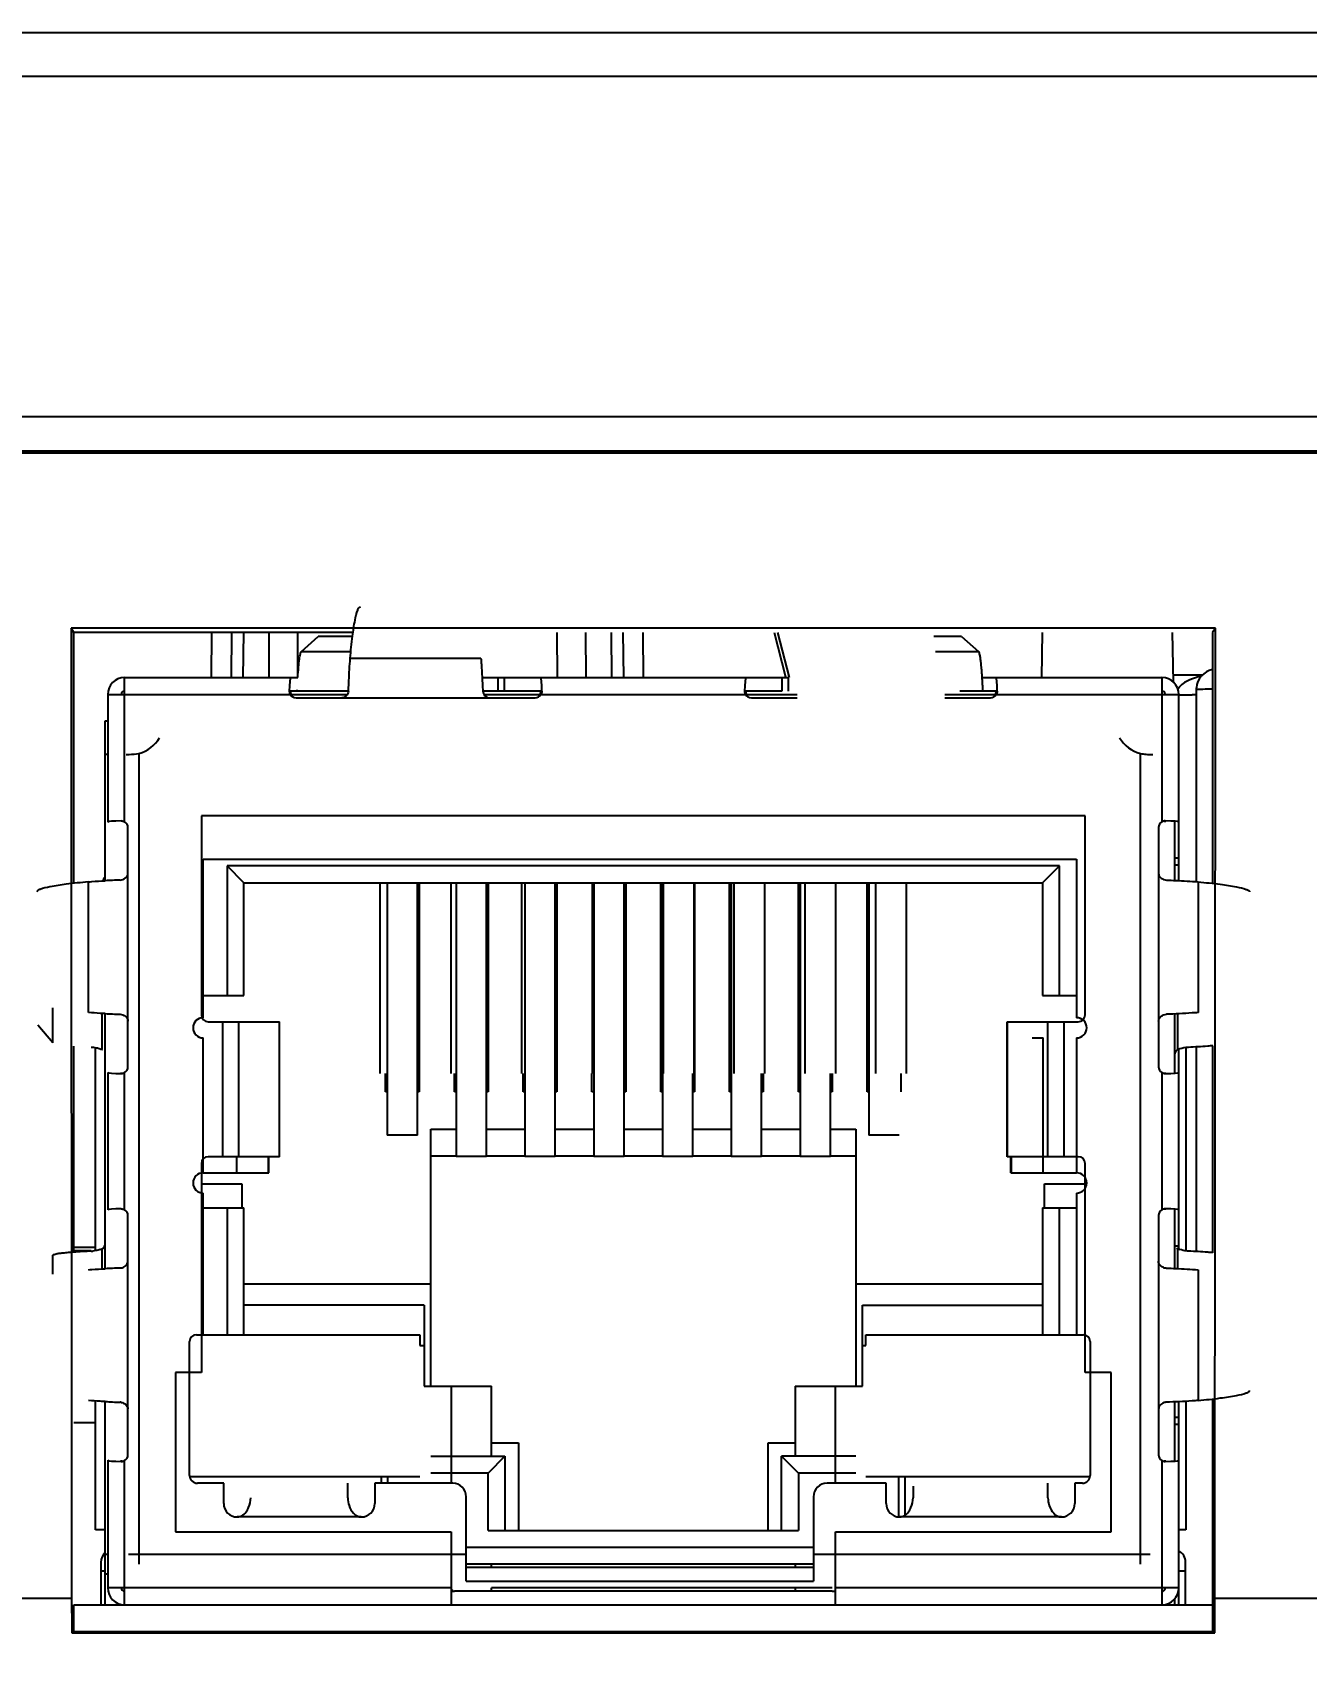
# Model space of a CAD drawing. Header units: millimetres. Extents: x 0 to 594, y 0 to 420.
# Drawn here: x 132.48 to 151.37, y 366.75 to 390.92 of the extents above; entities that cross this region are included whole.
import ezdxf

# ---------------------------------------------------------------- set-up
doc = ezdxf.new("R2010")
doc.units = ezdxf.units.MM
doc.header["$LTSCALE"] = 32.67
doc.layers.get('0').update_dxf_attribs({"linetype": 'CONTINUOUS'})
for name, color, linetype in [('ACHSEN', 7, 'CONTINUOUS'), ('AUSFORMSCHRAEGEN', 7, 'CONTINUOUS'), ('FASEN', 7, 'CONTINUOUS'), ('RUNDUNGEN', 7, 'CONTINUOUS'), ('ZEICHNUNGSBEMASSUNGEN', 7, 'CONTINUOUS')]:
    doc.layers.add(name, color=color, linetype=linetype)
doc.styles.get("Standard").update_dxf_attribs({"font": 'txt', "width": 0.7})
doc.dimstyles.new('DIMSTYLE_1', dxfattribs={"dimtxt": 3.5, "dimasz": 3.5, "dimexe": 2, "dimexo": 0, "dimgap": 0.875, "dimtad": 1, "dimdec": 1, "dimtxsty": 'STANDARD', "dimblk": '_FILLED', "dimblk1": '_FILLED', "dimblk2": '_FILLED', "dimcen": 0.09, "dimadec": 0, "dimazin": 0, "dimtp": 0.5, "dimtm": 0.5, "dimtfac": 1, "dimtdec": 1, "dimtofl": 0, "dimtmove": 0, "dimatfit": 3, "dimldrblk": '_FILLED', "dimfxl": 1, "dimtolj": 1, "dimarcsym": 0})

# ---------------------------------------------------------------- blocks, each defined once
blk = doc.blocks.new('_FILLED')
at = {"color": 0, "linetype": 'BYBLOCK'}
blk.add_solid([(0, 0), (-1, 0.1429), (-1, -0.1429)], dxfattribs=at)
blk = doc.blocks.new('*D7')
at = {"layer": 'ZEICHNUNGSBEMASSUNGEN', "color": 2, "linetype": 'CONTINUOUS'}
for p, q in [((89.827, 390.915), (89.827, 345.615)), ((218.641, 390.915), (218.641, 345.615)), ((89.827, 347.615), (154.234, 347.615)), ((218.641, 347.615), (154.234, 347.615))]:
    blk.add_line(p, q, dxfattribs=at)
at = {"layer": 'ZEICHNUNGSBEMASSUNGEN', "color": 2, "linetype": 'CONTINUOUS', "xscale": 3.5, "yscale": 3.5, "zscale": 3.5, "rotation": 180}
blk.add_blockref('_FILLED', (89.827, 347.615), dxfattribs=at)
at = {"layer": 'ZEICHNUNGSBEMASSUNGEN', "color": 2, "linetype": 'CONTINUOUS', "xscale": 3.5, "yscale": 3.5, "zscale": 3.5}
blk.add_blockref('_FILLED', (218.641, 347.615), dxfattribs=at)

msp = doc.modelspace()

# ---------------------------------------------------------------- linework, layer by layer
at = {"color": 7, "linetype": 'CONTINUOUS'}
for p, q in [((221.7342, 390.265), (86.7342, 390.265)), ((133.0942, 378.3058), (133.0942, 382.025)), ((136.4648, 381.7419), (136.713, 381.965)), ((137.2238, 381.965), (136.713, 381.965)), ((146.2545, 381.965), (145.8406, 381.965)), ((146.2545, 381.965), (146.5027, 381.7419)), ((149.9742, 382.025), (149.9742, 378.3057)), ((133.8438, 381.105), (133.8438, 381.355)), ((133.8438, 381.355), (136.413, 381.355)), ((139.145, 381.355), (143.689, 381.355)), ((146.5546, 381.355), (149.2238, 381.355)), ((149.2238, 381.355), (149.2238, 381.105)), ((149.3885, 381.3955), (149.8227, 381.3955)), ((149.7342, 381.1827), (149.7349, 381.2037)), ((149.7342, 378.329), (149.7342, 381.1827)), ((133.5938, 381.105), (133.5938, 379.215)), ((133.5938, 381.105), (133.8438, 381.105)), ((136.3866, 381.055), (137.0641, 381.055)), ((139.2534, 381.055), (139.931, 381.055)), ((143.1366, 381.055), (143.8141, 381.055)), ((146.0034, 381.055), (146.681, 381.055)), ((149.2238, 381.105), (149.4738, 381.105)), ((149.4738, 378.3463), (149.4738, 381.105)), ((133.5588, 378.3445), (133.5588, 380.7151)), ((133.5588, 380.7151), (133.5938, 380.7151)), ((133.5592, 380.2151), (133.5588, 380.2152)), ((133.5938, 380.2151), (133.5592, 380.2151)), ((134.056, 380.2315), (134.056, 368.3651)), ((148.9067, 368.3651), (148.9067, 380.2303)), ((134.9838, 379.305), (134.9838, 376.355)), ((148.0838, 379.305), (134.9838, 379.305)), ((148.0838, 376.355), (148.0838, 379.305)), ((133.8938, 378.4547), (133.8938, 379.1322)), ((149.1738, 379.1322), (149.1738, 378.4547)), ((149.4088, 379.215), (149.4088, 378.3494)), ((135.0088, 376.3151), (135.0088, 378.6651)), ((135.0088, 378.6651), (147.9588, 378.6651)), ((135.3638, 378.565), (135.3638, 376.645)), ((135.6138, 378.315), (135.3638, 378.565)), ((147.7038, 378.565), (135.3638, 378.565)), ((147.4538, 378.315), (147.7038, 378.565)), ((147.7038, 376.645), (147.7038, 378.565)), ((147.9588, 378.6651), (147.9588, 376.3151)), ((135.6138, 376.645), (135.6138, 378.315)), ((135.6138, 378.315), (147.4538, 378.315)), ((137.6338, 375.4903), (137.6338, 378.315)), ((137.7388, 378.315), (137.7388, 374.5753)), ((138.1888, 374.5753), (138.1888, 378.315)), ((138.2138, 378.315), (138.2138, 375.215)), ((138.6838, 375.4903), (138.6838, 378.315)), ((138.7588, 378.315), (138.7588, 374.2601)), ((139.2088, 374.2598), (139.2088, 378.315)), ((139.2338, 378.315), (139.2338, 375.215)), ((139.7338, 375.4903), (139.7338, 378.315)), ((139.7788, 378.315), (139.7788, 374.2601)), ((140.2288, 374.2598), (140.2288, 378.315)), ((140.2538, 378.315), (140.2538, 375.215)), ((140.7838, 375.4903), (140.7838, 378.315)), ((140.7988, 378.315), (140.7988, 374.2601)), ((141.2488, 374.2598), (141.2488, 378.315)), ((141.2738, 378.315), (141.2738, 375.215)), ((141.7938, 375.215), (141.7938, 378.315)), ((141.8188, 378.315), (141.8188, 374.2601)), ((141.8338, 375.4903), (141.8338, 378.315)), ((142.2838, 378.315), (142.2838, 375.4903)), ((142.2938, 378.315), (142.2938, 375.215)), ((142.8138, 375.215), (142.8138, 378.315)), ((142.8388, 378.315), (142.8388, 374.2601)), ((142.8838, 375.4903), (142.8838, 378.315)), ((143.3338, 378.315), (143.3338, 375.4903)), ((143.8338, 375.215), (143.8338, 378.315)), ((143.8588, 378.315), (143.8588, 374.2601)), ((143.9338, 375.4903), (143.9338, 378.315)), ((144.3838, 378.315), (144.3838, 375.4903)), ((144.8538, 375.215), (144.8538, 378.315)), ((144.8788, 378.315), (144.8788, 374.5753)), ((144.9838, 375.4903), (144.9838, 378.315)), ((145.4338, 378.315), (145.4338, 375.4903)), ((147.4538, 378.315), (147.4538, 376.645)), ((135.0088, 376.645), (135.6138, 376.645)), ((147.4538, 376.645), (147.9588, 376.645)), ((133.5588, 372.5945), (133.5588, 376.3756)), ((149.4088, 376.3707), (149.4088, 375.5051)), ((132.7819, 375.9406), (132.5588, 376.2041)), ((133.8938, 375.5879), (133.8938, 376.2654)), ((135.0838, 376.255), (136.1393, 376.255)), ((136.1393, 374.255), (136.1393, 376.255)), ((146.9283, 374.255), (146.9283, 376.255)), ((146.9283, 376.255), (147.9838, 376.255)), ((149.1738, 376.2654), (149.1738, 375.5879)), ((133.0942, 372.84), (133.0942, 375.8912)), ((133.4149, 372.8547), (133.4149, 375.8754)), ((147.2979, 376.0151), (147.464, 376.0151)), ((149.5805, 375.8754), (149.5805, 372.8547)), ((149.7342, 372.8488), (149.7342, 375.8818)), ((149.9742, 375.9001), (149.9742, 372.8317)), ((149.4738, 372.8844), (149.4738, 375.8413)), ((133.5938, 375.5051), (133.5938, 373.465)), ((137.7138, 375.215), (137.7138, 375.4903)), ((138.7338, 375.215), (138.7338, 375.4903)), ((139.7538, 375.215), (139.7538, 375.4903)), ((140.7738, 375.215), (140.7738, 375.4903)), ((142.2688, 374.2598), (142.2688, 375.4903)), ((143.2888, 374.2598), (143.2888, 375.4903)), ((143.3138, 375.4903), (143.3138, 375.215)), ((144.3088, 374.2598), (144.3088, 375.4903)), ((144.3338, 375.4903), (144.3338, 375.215)), ((145.3538, 375.4903), (145.3538, 375.215)), ((137.7388, 375.215), (137.7138, 375.215)), ((138.2138, 375.215), (138.1888, 375.215)), ((138.7588, 375.215), (138.7338, 375.215)), ((139.2338, 375.215), (139.2088, 375.215)), ((139.7788, 375.215), (139.7538, 375.215)), ((140.2538, 375.215), (140.2288, 375.215)), ((140.7988, 375.215), (140.7738, 375.215)), ((141.2738, 375.215), (141.2488, 375.215)), ((141.8188, 375.215), (141.7938, 375.215)), ((142.2938, 375.215), (142.2688, 375.215)), ((142.8388, 375.215), (142.8138, 375.215)), ((143.3138, 375.215), (143.2888, 375.215)), ((143.8588, 375.215), (143.8338, 375.215)), ((144.3338, 375.215), (144.3088, 375.215)), ((144.8788, 375.215), (144.8538, 375.215)), ((138.3838, 370.855), (138.3838, 374.665)), ((138.3838, 374.665), (138.7588, 374.665)), ((139.2088, 374.665), (139.7788, 374.665)), ((140.2288, 374.665), (140.7988, 374.665)), ((141.2488, 374.665), (141.8188, 374.665)), ((142.2688, 374.665), (142.8388, 374.665)), ((143.2888, 374.665), (143.8588, 374.665)), ((144.3088, 374.665), (144.6838, 374.665)), ((144.6838, 374.665), (144.6838, 370.855)), ((138.1888, 374.5753), (137.7388, 374.5753)), ((145.3288, 374.5753), (144.8788, 374.5753)), ((134.9838, 374.155), (134.9838, 371.055)), ((136.1393, 374.255), (135.0838, 374.255)), ((135.9838, 374.0151), (135.9838, 374.2557)), ((139.2088, 374.258), (138.7588, 374.258)), ((139.7788, 374.2619), (139.2088, 374.2619)), ((140.2288, 374.258), (139.7788, 374.258)), ((140.7988, 374.2619), (140.2288, 374.2619)), ((141.2488, 374.258), (140.7988, 374.258)), ((141.8188, 374.2619), (141.2488, 374.2619)), ((142.2688, 374.258), (141.8188, 374.258)), ((142.8388, 374.2619), (142.2688, 374.2619)), ((143.2888, 374.258), (142.8388, 374.258)), ((143.8588, 374.2619), (143.2888, 374.2619)), ((144.3088, 374.258), (143.8588, 374.258)), ((147.9838, 374.255), (146.9283, 374.255)), ((146.9838, 374.0151), (146.9838, 374.255)), ((148.0838, 371.055), (148.0838, 374.155)), ((135.0088, 374.0151), (135.9838, 374.0151)), ((146.9838, 374.0151), (147.9588, 374.0151)), ((135.0088, 371.6151), (135.0088, 373.7151)), ((147.9588, 373.7151), (147.9588, 371.615)), ((135.0088, 373.495), (135.6138, 373.495)), ((135.3638, 373.495), (135.3638, 371.615)), ((135.6138, 371.615), (135.6138, 373.495)), ((147.4538, 373.495), (147.4538, 371.615)), ((147.4538, 373.495), (147.9588, 373.495)), ((147.7038, 371.615), (147.7038, 373.495)), ((149.4088, 373.465), (149.4088, 372.5994)), ((133.8938, 372.7047), (133.8938, 373.3822)), ((149.1738, 373.3822), (149.1738, 372.7047)), ((138.3838, 372.365), (135.6138, 372.365)), ((147.4538, 372.365), (144.6838, 372.365)), ((134.8088, 369.5302), (134.8088, 371.5151)), ((134.9088, 371.6151), (138.2238, 371.615)), ((138.2238, 371.615), (138.2238, 371.455)), ((144.8338, 371.615), (148.0588, 371.6151)), ((144.8338, 371.455), (144.8338, 371.615)), ((148.1588, 371.5151), (148.1588, 369.5302)), ((134.5988, 371.055), (134.5988, 368.695)), ((134.9838, 371.055), (134.5988, 371.055)), ((148.4688, 371.055), (148.0838, 371.055)), ((148.4688, 368.695), (148.4688, 371.055)), ((133.4149, 368.7228), (133.4149, 370.6335)), ((133.5588, 367.615), (133.5588, 370.6256)), ((149.4088, 370.6207), (149.4088, 369.7551)), ((149.4738, 367.615), (149.4738, 370.6238)), ((149.5805, 370.6294), (149.5805, 368.7228)), ((149.9742, 370.6644), (149.9742, 367.615)), ((133.0942, 370.315), (133.4149, 370.315)), ((133.8938, 369.8379), (133.8938, 370.5154)), ((149.1738, 370.5154), (149.1738, 369.8379)), ((138.3838, 369.815), (139.4838, 369.815)), ((139.4838, 369.815), (139.2338, 369.565)), ((139.2838, 370.015), (139.6838, 370.015)), ((139.4838, 369.815), (139.4838, 368.715)), ((139.6838, 370.015), (139.6838, 368.715)), ((143.3838, 370.015), (143.7838, 370.015)), ((143.3838, 368.715), (143.3838, 370.015)), ((144.6838, 369.815), (143.5838, 369.815)), ((143.5838, 369.815), (143.8338, 369.565)), ((143.5838, 368.715), (143.5838, 369.815)), ((133.5938, 369.7551), (133.5938, 367.865)), ((139.2338, 369.565), (138.3838, 369.565)), ((139.2338, 368.715), (139.2338, 369.565)), ((144.6838, 369.565), (143.8338, 369.565)), ((143.8338, 369.565), (143.8338, 368.715)), ((134.8088, 369.515), (138.2238, 369.515)), ((135.3139, 369.4151), (134.9239, 369.4151)), ((135.3139, 369.1151), (135.3139, 369.4151)), ((137.1537, 369.2002), (137.1537, 369.4144)), ((137.5537, 369.4151), (137.5537, 369.1151)), ((138.7088, 369.4151), (137.5537, 369.4151)), ((145.1338, 369.4151), (144.2588, 369.4151)), ((144.8338, 369.515), (148.1578, 369.515)), ((145.1338, 369.1151), (145.1338, 369.4151)), ((145.5338, 369.3733), (145.5338, 369.2002)), ((147.5338, 369.2002), (147.5338, 369.4151)), ((148.0436, 369.4151), (147.9338, 369.4151)), ((147.9338, 369.4151), (147.9338, 369.1151)), ((138.9088, 367.9651), (138.9088, 369.2151)), ((144.0588, 369.2151), (144.0588, 367.9651)), ((133.5588, 368.7228), (133.4149, 368.7228)), ((134.5988, 368.695), (138.6838, 368.695)), ((138.6838, 368.695), (138.6838, 367.615)), ((139.2338, 368.715), (143.8338, 368.715)), ((144.3838, 368.695), (148.4688, 368.695)), ((144.3838, 367.615), (144.3838, 368.695)), ((149.5805, 368.7228), (149.4738, 368.7228)), ((133.5588, 368.3651), (133.5938, 368.3651)), ((133.9021, 368.3651), (134.055, 368.3651)), ((134.0539, 368.3651), (134.0539, 368.2155)), ((144.0588, 368.465), (138.9088, 368.465)), ((148.9039, 368.2155), (148.9039, 368.3651)), ((148.9059, 368.3651), (149.0512, 368.3651)), ((133.4938, 368.2418), (133.4938, 367.615)), ((144.0588, 368.215), (138.9088, 368.215)), ((144.0588, 368.1651), (138.9088, 368.1651)), ((149.5738, 367.615), (149.5738, 368.2418)), ((138.9088, 367.9651), (144.0588, 367.9651)), ((133.8438, 367.865), (133.5938, 367.865)), ((133.8438, 367.615), (133.8438, 367.865)), ((144.3338, 367.815), (138.7338, 367.815)), ((144.3338, 367.8651), (139.2838, 367.8651)), ((149.4738, 367.865), (149.2238, 367.865)), ((149.2238, 367.865), (149.2238, 367.615)), ((149.4088, 367.6994), (149.4088, 367.615)), ((133.8438, 367.615), (149.2238, 367.615))]:
    msp.add_line(p, q, dxfattribs=at)
at = {"color": 9, "linetype": 'CONTINUOUS'}
for p, q in [((136.4648, 381.7419), (137.1994, 381.7419)), ((145.867, 381.7419), (146.5027, 381.7419)), ((137.1898, 381.6417), (139.1277, 381.6417)), ((139.3785, 381.355), (139.3785, 381.155)), ((139.4783, 381.155), (139.4783, 381.355)), ((143.5893, 381.355), (143.5893, 381.155)), ((143.689, 381.155), (143.689, 381.355)), ((133.8438, 379.219), (133.8438, 381.105)), ((133.8438, 381.105), (136.2998, 381.105)), ((136.3038, 381.155), (136.2867, 381.155)), ((136.3038, 381.105), (137.1434, 381.105)), ((137.0641, 381.055), (139.2534, 381.055)), ((139.1741, 381.105), (140.0137, 381.105)), ((140.0308, 381.155), (140.0137, 381.155)), ((140.0178, 381.105), (143.0498, 381.105)), ((143.0538, 381.155), (143.0367, 381.155)), ((143.0538, 381.105), (143.8141, 381.105)), ((146.0034, 381.105), (146.7637, 381.105)), ((146.7808, 381.155), (146.7637, 381.155)), ((146.7678, 381.105), (149.2238, 381.105)), ((149.2238, 381.105), (149.2238, 379.219)), ((149.2738, 379.215), (149.2738, 379.2321)), ((149.4738, 378.6796), (149.4088, 378.6796)), ((149.4088, 378.5798), (149.4738, 378.5798)), ((133.3071, 376.3911), (133.3071, 378.329)), ((133.8938, 376.2654), (133.8938, 378.4547)), ((149.1738, 378.4547), (149.1738, 376.2654)), ((149.7604, 378.329), (149.7604, 376.3911)), ((132.7819, 375.9406), (132.7819, 376.4587)), ((133.5069, 376.3783), (133.5069, 375.8413)), ((149.4607, 375.8413), (149.4607, 376.3732)), ((135.2938, 376.255), (135.2938, 374.255)), ((135.54, 374.255), (135.54, 376.255)), ((136.1355, 376.255), (136.1355, 374.255)), ((146.9321, 374.255), (146.9321, 376.255)), ((147.5276, 376.255), (147.5276, 374.255)), ((147.7738, 374.255), (147.7738, 376.255)), ((135.0088, 374.0151), (135.0088, 376.0151)), ((147.464, 374.0151), (147.464, 376.0151)), ((147.9588, 376.0151), (147.9588, 374.0151)), ((133.7938, 375.5051), (133.7938, 375.488)), ((133.8438, 373.469), (133.8438, 375.5011)), ((149.2238, 375.5011), (149.2238, 373.469)), ((149.2738, 375.488), (149.2738, 375.5051)), ((135.5035, 374.255), (135.5035, 374.0151)), ((135.9785, 374.0151), (135.9785, 374.2557)), ((146.989, 374.255), (146.989, 374.0151)), ((149.2738, 373.465), (149.2738, 373.4821)), ((132.7819, 372.5114), (132.7819, 372.7938)), ((133.5069, 372.8889), (133.5069, 372.5918)), ((133.8938, 370.5154), (133.8938, 372.7047)), ((149.1738, 372.7047), (149.1738, 370.5154)), ((149.4738, 372.9296), (149.4198, 372.9296)), ((149.4607, 372.5969), (149.4607, 372.8889)), ((149.7604, 372.579), (149.7604, 370.6411)), ((149.4738, 370.3903), (149.4088, 370.3903)), ((149.4088, 370.2905), (149.4738, 370.2905)), ((133.7938, 369.7551), (133.7938, 369.738)), ((133.8438, 367.865), (133.8438, 369.7511)), ((149.2238, 369.7511), (149.2238, 367.865)), ((149.2738, 369.738), (149.2738, 369.7551)), ((137.6488, 369.515), (137.6488, 369.4151)), ((145.4188, 368.9447), (145.4188, 369.515)), ((137.3537, 368.9151), (135.5139, 368.9151)), ((147.7338, 368.9151), (145.3338, 368.9151)), ((134.056, 368.3651), (138.9088, 368.3651)), ((144.0588, 368.3651), (148.9059, 368.3651)), ((133.4938, 368.115), (133.5652, 368.115)), ((149.4738, 368.115), (149.5738, 368.115)), ((133.5938, 368.0651), (133.5588, 368.0651)), ((138.6838, 367.865), (133.8438, 367.865)), ((149.2238, 367.865), (144.3838, 367.865))]:
    msp.add_line(p, q, dxfattribs=at)
at = {"color": 6, "linetype": 'CONTINUOUS'}
for p, q in [((137.164, 381.155), (136.3038, 381.155)), ((140.0137, 381.155), (139.1536, 381.155)), ((143.5893, 381.155), (143.0538, 381.155)), ((146.7637, 381.155), (146.2283, 381.155)), ((134.9838, 373.855), (135.5838, 373.855)), ((135.5838, 373.855), (135.5838, 373.495)), ((147.4838, 373.495), (147.4838, 373.855)), ((147.4838, 373.855), (148.0838, 373.855)), ((138.2838, 372.055), (135.6138, 372.055)), ((138.2838, 372.055), (138.2838, 370.855)), ((144.7838, 370.855), (144.7838, 372.055)), ((144.7838, 372.055), (147.4538, 372.055)), ((138.2238, 371.455), (138.2838, 371.455)), ((144.7838, 371.455), (144.8338, 371.455)), ((138.2838, 370.855), (139.2838, 370.855)), ((138.6838, 370.855), (138.6838, 369.4151)), ((139.2838, 369.815), (139.2838, 370.855)), ((143.7838, 370.855), (143.7838, 369.815)), ((143.7838, 370.855), (144.7838, 370.855)), ((144.3838, 369.4151), (144.3838, 370.855)), ((137.7488, 369.4151), (137.7488, 369.515)), ((145.3188, 369.515), (145.3188, 368.9151)), ((139.2838, 368.1651), (139.2838, 368.215)), ((143.7838, 368.215), (143.7838, 368.1651)), ((138.6838, 367.815), (138.7338, 367.815)), ((139.2838, 367.815), (139.2838, 367.8651)), ((143.7838, 367.8651), (143.7838, 367.815)), ((144.3338, 367.815), (144.3838, 367.815))]:
    msp.add_line(p, q, dxfattribs=at)
at = {"color": 7, "linetype": 'CONTINUOUS'}
for centre, radius, start, end in [((150.0341, 381.1827), 0.2999, 101.55635, 175.98301), ((133.8438, 381.105), 0.25, 90, 180), ((136.0068, 381.1911), 0.397, 354.05892, 357.61512), ((137.0163, 381.1784), 0.1479, 350.85659, 357.38976), ((139.3013, 381.1784), 0.1479, 182.60942, 189.14226), ((146.9549, 381.1907), 0.3911, 182.36384, 185.22204), ((149.2238, 381.105), 0.25, 0, 90), ((133.8438, 381.105), 0.05, 97.48043, 180), ((149.2238, 381.105), 0.05, 7.44343, 90), ((133.9289, 380.7151), 0.5, 284.73196, 329.99479), ((149.0289, 380.7151), 0.5, 210.00521, 255.85481), ((149.093, 381.3585), 1.1437, 260.6236, 264.52078), ((149.0879, 381.305), 1.0899, 264.51839, 269.94926), ((133.1757, 378.4987), 0.3846, 336.59889, 340.30111), ((133.1926, 378.4926), 0.3666, 340.30567, 344.1572), ((135.3508, 342.71), 35.6796, 92.5278, 92.88016), ((135.7439, 420.3344), 44.0131, 267.15319, 267.43884), ((135.0838, 376.355), 0.1, 180, 270), ((147.9838, 376.355), 0.1, 270, 360), ((135.0088, 376.1651), 0.15, 90, 270), ((147.9588, 376.1651), 0.15, 270, 90), ((133.3107, 375.3271), 0.5502, 72.0379, 77.69573), ((133.2992, 375.2907), 0.5884, 69.34011, 72.06776), ((133.4832, 375.7728), 0.0724, 61.23582, 70.96429), ((135.0838, 374.155), 0.1, 90, 180), ((147.9838, 374.155), 0.1, 0, 90), ((135.0088, 373.8651), 0.15, 90, 270), ((147.9588, 373.8651), 0.15, 270, 90), ((133.3318, 373.2553), 0.401, 272.3623, 275.89474), ((133.2895, 373.4727), 0.6229, 287.69982, 290.42371), ((149.4881, 372.9628), 0.0788, 243.01649, 249.62431), ((149.6781, 373.4727), 0.6229, 249.57636, 252.29212), ((135.3508, 336.96), 35.6796, 92.5278, 92.88016), ((133.7704, 372.7526), 0.1479, 272.60941, 279.14229), ((133.7709, 372.7499), 0.1451, 279.10552, 290.79059), ((149.2966, 372.7499), 0.1452, 249.18911, 260.89298), ((149.2971, 372.7526), 0.1479, 260.85657, 267.38974), ((134.9088, 371.5151), 0.1, 90, 180), ((148.0588, 371.5151), 0.1, 0, 89.979), ((135.7439, 414.5844), 44.0131, 267.15319, 267.43884), ((133.7704, 370.4675), 0.1479, 80.85657, 87.38974), ((149.2971, 370.4675), 0.1479, 92.60941, 99.14229), ((134.9239, 369.5302), 0.1152, 180, 270), ((138.7088, 369.2151), 0.2, 0, 90), ((144.2588, 369.2151), 0.2, 90, 180), ((148.0436, 369.5302), 0.1152, 270, 360), ((135.5139, 369.1151), 0.2, 180, 270), ((137.3537, 369.1151), 0.2, 270, 360), ((145.3338, 369.1151), 0.2, 180, 270), ((147.7338, 369.1151), 0.2, 270, 360), ((133.6938, 368.2418), 0.2, 132.67447, 180), ((149.3738, 368.2418), 0.2, 0, 60), ((133.8438, 367.865), 0.25, 180, 270), ((149.2238, 367.865), 0.25, 270, 360), ((149.2238, 367.865), 0.05, 309.09876, 325.15417)]:
    msp.add_arc(centre, radius, start, end, dxfattribs=at)
at = {"color": 9, "linetype": 'CONTINUOUS'}
msp.add_arc((149.4394, 396.3293), 15.2286, 270.12955, 270.49285, dxfattribs=at)
at = {"color": 6, "linetype": 'CONTINUOUS'}
for centre, start, end in [((133.8438, 367.865), 180, 270), ((149.2238, 367.865), 270, 309.09876), ((149.2238, 367.865), 325.15417, 360)]:
    msp.add_arc(centre, 0.05, start, end, dxfattribs=at)
at = {"color": 7, "linetype": 'CONTINUOUS'}
for centre, major_axis, ratio, start_param, end_param in [((136.3038, 381.105), (0, 0.25), 0.0699268, 0, 1.3694384), ((140.0137, 381.105), (0, 0.25), 0.0699268, 4.9137469, 6.2831853), ((143.0538, 381.105), (0, 0.25), 0.0699268, 0, 1.3694384), ((146.7637, 381.105), (0, 0.25), 0.0699268, 4.9137469, 6.2831853), ((136.3866, 381.155), (0.1002, 0), 0.9975641, 3.6651914, 4.712389), ((136.4006, 381.155), (0.1002, 0), 0.9975641, -2.6179939, -2.4337656), ((139.931, 381.155), (0.1002, 0), 0.9975641, -1.5707963, -0.5235988), ((143.1366, 381.155), (0.1002, 0), 0.9975641, -2.6179939, -1.5707963), ((143.1506, 381.155), (0.1002, 0), 0.9975641, -2.6179939, -2.4337656), ((146.681, 381.155), (0.1002, 0), 0.9975641, 4.712389, 5.7595865), ((133.8438, 379.215), (0.25, 0), 0.0699268, 8.0553396, 9.424778), ((149.2238, 379.215), (0.25, 0), 0.0699268, 0, 1.3694384), ((133.7938, 379.1322), (0, 0.1002), 0.9975641, 4.712389, 5.7595865), ((149.2738, 379.1322), (0, -0.1002), 0.9975641, 3.6651914, 4.712389), ((133.8438, 375.5051), (0.25, 0), 0.0699268, -3.1415927, -1.7721542), ((133.7938, 375.5879), (0, 0.1002), 0.9975641, 3.6651914, 4.712389), ((149.2738, 375.5879), (0, -0.1002), 0.9975641, 4.712389, 5.7595865), ((149.2238, 375.5051), (0.25, 0), 0.0699268, -1.3694384, 0), ((133.8438, 373.465), (0.25, 0), 0.0699268, 8.0553396, 9.424778), ((133.7938, 373.3822), (0, 0.1002), 0.9975641, 4.712389, 5.7595865), ((149.2738, 373.3822), (0, -0.1002), 0.9975641, 3.6651914, 4.712389), ((149.2238, 373.465), (0.25, 0), 0.0699268, 0, 1.3694384), ((133.7938, 369.8379), (0, 0.1002), 0.9975641, 3.6651914, 4.712389), ((149.2738, 369.8379), (0, -0.1002), 0.9975641, 4.712389, 5.7595865), ((133.8438, 369.7551), (0.25, 0), 0.0699268, -3.1415927, -1.7721542), ((149.2238, 369.7551), (0.25, 0), 0.0699268, 4.9137469, 6.2831853)]:
    msp.add_ellipse(centre, major_axis=major_axis, ratio=ratio, start_param=start_param, end_param=end_param, dxfattribs=at)
at = {"color": 6, "linetype": 'CONTINUOUS'}
for centre, start_param, end_param in [((138.7338, 367.865), -4.4040301, -3.1415927), ((144.3338, 367.865), -3.1415927, -2.8869446)]:
    msp.add_ellipse(centre, major_axis=(0, 0.05), ratio=1, start_param=start_param, end_param=end_param, dxfattribs=at)
at = {"color": 7, "linetype": 'CONTINUOUS'}
for points, knots in [([(137.1898, 381.6417), (137.199, 381.7513), (137.2178, 381.9416), (137.2525, 382.1792), (137.2865, 382.3229), (137.3138, 382.3877), (137.332, 382.405), (137.3396, 382.405)], [0, 0, 0, 0, 0.4186266, 0.7256111, 0.9177785, 0.9709875, 1, 1, 1, 1]), ([(136.4128, 381.3566), (136.416, 381.4083), (136.4224, 381.4993), (136.433, 381.6051), (136.4427, 381.6701), (136.4493, 381.7039), (136.4559, 381.7267), (136.4613, 381.7388), (136.4648, 381.7419)], [0, 0, 0, 0, 0.3974981, 0.7011706, 0.8151648, 0.9029041, 0.9642327, 1, 1, 1, 1]), ([(146.5027, 381.7419), (146.5074, 381.7377), (146.5138, 381.72), (146.5221, 381.687), (146.5301, 381.637), (146.538, 381.5717), (146.5455, 381.4913), (146.5553, 381.3573), (146.5608, 381.2501), (146.5641, 381.1745)], [0, 0, 0, 0, 0.0328789, 0.093131, 0.1812544, 0.296605, 0.4379483, 0.6038779, 1, 1, 1, 1]), ([(137.164, 381.1717), (137.1661, 381.2183), (137.1734, 381.375), (137.1806, 381.5319), (137.1898, 381.6417)], [0, 0, 0, 0, 0.2975566, 1, 1, 1, 1]), ([(139.1277, 381.6417), (139.1302, 381.6118), (139.141, 381.4553), (139.1479, 381.2985), (139.1536, 381.1717)], [0, 0, 0, 0, 0.1910775, 1, 1, 1, 1]), ([(136.3038, 381.155), (136.3028, 381.155), (136.3026, 381.1495), (136.3019, 381.1432), (136.3035, 381.1303), (136.3062, 381.1215), (136.3082, 381.1167)], [0, 0, 0, 0, 0.0771015, 0.2845067, 0.6039665, 1, 1, 1, 1]), ([(137.1622, 381.1549), (137.1583, 381.1303), (137.1388, 381.0815), (137.0888, 381.0551), (137.0641, 381.055)], [0, 0, 0, 0, 0.5022272, 1, 1, 1, 1]), ([(139.1553, 381.1549), (139.1593, 381.1303), (139.1787, 381.0815), (139.2287, 381.0551), (139.2534, 381.055)], [0, 0, 0, 0, 0.5023802, 1, 1, 1, 1]), ([(140.0038, 381.105), (140.0065, 381.1098), (140.0132, 381.1248), (140.0171, 381.1422), (140.0147, 381.1531)], [0, 0, 0, 0, 0.3285727, 1, 1, 1, 1]), ([(140.0147, 381.1531), (140.0146, 381.1536), (140.0144, 381.1542), (140.0139, 381.155), (140.0137, 381.155)], [0, 0, 0, 0, 0.6875005, 1, 1, 1, 1]), ([(143.0538, 381.155), (143.0528, 381.155), (143.0526, 381.1495), (143.0519, 381.1432), (143.0535, 381.1303), (143.0562, 381.1215), (143.0582, 381.1167)], [0, 0, 0, 0, 0.0771015, 0.2845067, 0.6039665, 1, 1, 1, 1]), ([(146.7538, 381.105), (146.7565, 381.1098), (146.7632, 381.1248), (146.7671, 381.1422), (146.7647, 381.1531)], [0, 0, 0, 0, 0.3285727, 1, 1, 1, 1]), ([(146.7647, 381.1531), (146.7646, 381.1536), (146.7644, 381.1542), (146.7639, 381.155), (146.7637, 381.155)], [0, 0, 0, 0, 0.6875005, 1, 1, 1, 1]), ([(133.8667, 380.2151), (133.882, 380.2151), (133.9454, 380.2166), (134.0087, 380.2235), (134.056, 380.2318)], [0, 0, 0, 0, 0.2414938, 1, 1, 1, 1]), ([(133.3071, 378.329), (133.1973, 378.3182), (133.0068, 378.2969), (132.7691, 378.2625), (132.6253, 378.2303), (132.5609, 378.2043), (132.5438, 378.1866), (132.5438, 378.1792)], [0, 0, 0, 0, 0.4203067, 0.7284476, 0.9194617, 0.9717682, 1, 1, 1, 1]), ([(133.3071, 378.329), (133.3241, 378.3304), (133.4076, 378.3367), (133.4913, 378.3411), (133.558, 378.3445)], [0, 0, 0, 0, 0.2030053, 1, 1, 1, 1]), ([(133.7771, 378.3548), (133.8047, 378.3561), (133.8609, 378.3725), (133.8938, 378.4274), (133.8938, 378.4547)], [0, 0, 0, 0, 0.5026147, 1, 1, 1, 1]), ([(149.1738, 378.4547), (149.1738, 378.4274), (149.2067, 378.3725), (149.2628, 378.3561), (149.2904, 378.3548)], [0, 0, 0, 0, 0.497386, 1, 1, 1, 1]), ([(149.2904, 378.3548), (149.337, 378.3528), (149.4938, 378.3454), (149.6506, 378.3382), (149.7604, 378.329)], [0, 0, 0, 0, 0.2975483, 1, 1, 1, 1]), ([(149.7604, 378.329), (149.8702, 378.3182), (150.0608, 378.2969), (150.2985, 378.2625), (150.4422, 378.2303), (150.5066, 378.2043), (150.5238, 378.1866), (150.5238, 378.1792)], [0, 0, 0, 0, 0.4203065, 0.7284472, 0.9194617, 0.9717683, 1, 1, 1, 1]), ([(133.558, 376.3756), (133.5335, 376.3768), (133.4498, 376.3812), (133.3662, 376.3861), (133.3071, 376.3911)], [0, 0, 0, 0, 0.2928334, 1, 1, 1, 1]), ([(133.7771, 376.3652), (133.8047, 376.364), (133.8609, 376.3476), (133.8938, 376.2927), (133.8938, 376.2654)], [0, 0, 0, 0, 0.5024952, 1, 1, 1, 1]), ([(149.1738, 376.2654), (149.1738, 376.2927), (149.2067, 376.3476), (149.2628, 376.364), (149.2904, 376.3652)], [0, 0, 0, 0, 0.4974567, 1, 1, 1, 1]), ([(149.7604, 376.3911), (149.7305, 376.3886), (149.574, 376.3778), (149.4172, 376.3709), (149.2904, 376.3652)], [0, 0, 0, 0, 0.191078, 1, 1, 1, 1]), ([(149.6173, 375.8754), (149.6044, 375.8748), (149.551, 375.8697), (149.4988, 375.8553), (149.4607, 375.8413)], [0, 0, 0, 0, 0.2408564, 1, 1, 1, 1]), ([(149.9775, 375.9), (149.9523, 375.8975), (149.8324, 375.8868), (149.7122, 375.8799), (149.6173, 375.8754)], [0, 0, 0, 0, 0.2104476, 1, 1, 1, 1]), ([(149.4607, 375.8413), (149.4479, 375.837), (149.4243, 375.8201), (149.4157, 375.7934), (149.4132, 375.7803)], [0, 0, 0, 0, 0.5017905, 1, 1, 1, 1]), ([(133.5069, 372.8889), (133.5191, 372.8935), (133.5419, 372.9092), (133.5514, 372.9347), (133.554, 372.9473)], [0, 0, 0, 0, 0.5037352, 1, 1, 1, 1]), ([(133.3484, 372.8547), (133.2729, 372.8513), (133.1659, 372.8457), (133.0321, 372.8358), (132.9518, 372.8283), (132.8867, 372.8205), (132.8367, 372.8127), (132.8038, 372.8046), (132.7862, 372.7984), (132.7819, 372.7938)], [0, 0, 0, 0, 0.3962625, 0.5622596, 0.7036718, 0.8190621, 0.9071635, 0.967323, 1, 1, 1, 1]), ([(133.4789, 372.8792), (133.47, 372.8764), (133.4354, 372.8662), (133.3997, 372.8592), (133.373, 372.8565)], [0, 0, 0, 0, 0.2564828, 1, 1, 1, 1]), ([(149.6187, 372.8547), (149.608, 372.8552), (149.5639, 372.8589), (149.5205, 372.8691), (149.4886, 372.8793)], [0, 0, 0, 0, 0.2421795, 1, 1, 1, 1]), ([(149.9775, 372.8318), (149.9524, 372.8341), (149.8329, 372.8441), (149.7132, 372.8505), (149.6187, 372.8547)], [0, 0, 0, 0, 0.2105191, 1, 1, 1, 1]), ([(133.3071, 372.579), (133.3241, 372.5804), (133.4076, 372.5867), (133.4913, 372.5911), (133.558, 372.5945)], [0, 0, 0, 0, 0.2030053, 1, 1, 1, 1]), ([(133.8224, 372.6142), (133.8447, 372.6227), (133.8731, 372.6427), (133.8871, 372.6717), (133.8896, 372.6794)], [0, 0, 0, 0, 0.7456777, 1, 1, 1, 1]), ([(149.245, 372.6142), (149.223, 372.6226), (149.1947, 372.6425), (149.1807, 372.6713), (149.1781, 372.679)], [0, 0, 0, 0, 0.745562, 1, 1, 1, 1]), ([(149.2904, 372.6048), (149.337, 372.6028), (149.4938, 372.5954), (149.6506, 372.5882), (149.7604, 372.579)], [0, 0, 0, 0, 0.2975483, 1, 1, 1, 1]), ([(149.7604, 370.6411), (149.8702, 370.6519), (150.0608, 370.6731), (150.2985, 370.7076), (150.4422, 370.7397), (150.5066, 370.7658), (150.5238, 370.7834), (150.5238, 370.7909)], [0, 0, 0, 0, 0.4203067, 0.7284476, 0.9194617, 0.9717682, 1, 1, 1, 1]), ([(133.558, 370.6256), (133.5335, 370.6268), (133.4498, 370.6312), (133.3662, 370.6361), (133.3071, 370.6411)], [0, 0, 0, 0, 0.2928334, 1, 1, 1, 1]), ([(133.7939, 370.6135), (133.8185, 370.6096), (133.8673, 370.5901), (133.8938, 370.5401), (133.8938, 370.5154)], [0, 0, 0, 0, 0.5022272, 1, 1, 1, 1]), ([(149.2736, 370.6135), (149.249, 370.6096), (149.2003, 370.5901), (149.1738, 370.5401), (149.1738, 370.5154)], [0, 0, 0, 0, 0.5023802, 1, 1, 1, 1]), ([(149.7604, 370.6411), (149.7305, 370.6386), (149.574, 370.6278), (149.4172, 370.6209), (149.2904, 370.6152)], [0, 0, 0, 0, 0.191078, 1, 1, 1, 1]), ([(135.6578, 369.0073), (135.6675, 369.0224), (135.699, 369.0823), (135.7139, 369.1507), (135.7139, 369.2002)], [0, 0, 0, 0, 0.2664093, 1, 1, 1, 1]), ([(137.1537, 369.2002), (137.1537, 369.1606), (137.1685, 369.0777), (137.2088, 369.0018), (137.2385, 368.9701)], [0, 0, 0, 0, 0.4768405, 1, 1, 1, 1]), ([(145.4777, 369.0073), (145.4874, 369.0224), (145.5189, 369.0823), (145.5338, 369.1507), (145.5338, 369.2002)], [0, 0, 0, 0, 0.2664093, 1, 1, 1, 1]), ([(147.5338, 369.2002), (147.5338, 369.1606), (147.5486, 369.0777), (147.5889, 369.0018), (147.6186, 368.9701)], [0, 0, 0, 0, 0.4768405, 1, 1, 1, 1]), ([(135.5139, 368.9151), (135.5433, 368.9151), (135.6026, 368.9369), (135.6419, 368.9826), (135.6578, 369.0073)], [0, 0, 0, 0, 0.500451, 1, 1, 1, 1]), ([(145.3338, 368.9151), (145.3632, 368.9151), (145.4225, 368.9369), (145.4618, 368.9826), (145.4777, 369.0073)], [0, 0, 0, 0, 0.500451, 1, 1, 1, 1])]:
    msp.add_open_spline(points, degree=3, knots=knots, dxfattribs=at)
at = {"color": 9, "linetype": 'CONTINUOUS'}
msp.add_open_spline([(149.4879, 381.2243), (149.4769, 381.2123), (149.4669, 381.1992), (149.4586, 381.1851)], degree=3, dxfattribs=at)
for points, knots in [([(149.8046, 381.3746), (149.7472, 381.3632), (149.6615, 381.3386), (149.556, 381.2843), (149.5084, 381.2466), (149.4879, 381.2243)], [0, 0, 0, 0, 0.4942709, 0.7448044, 1, 1, 1, 1]), ([(149.7342, 381.1827), (149.7342, 381.1831), (149.7361, 381.1832), (149.7383, 381.1837), (149.7433, 381.184), (149.7468, 381.1842), (149.749, 381.1843)], [0, 0, 0, 0, 0.0684536, 0.2574194, 0.5683041, 1, 1, 1, 1]), ([(149.749, 381.1843), (149.7517, 381.1845), (149.766, 381.1851), (149.7803, 381.1855), (149.7919, 381.1858)], [0, 0, 0, 0, 0.1915332, 1, 1, 1, 1]), ([(149.7919, 381.1858), (149.8041, 381.1861), (149.8648, 381.1872), (149.9255, 381.1877), (149.974, 381.1878)], [0, 0, 0, 0, 0.2008349, 1, 1, 1, 1]), ([(149.5704, 381.1013), (149.5822, 381.1014), (149.6047, 381.1016), (149.6365, 381.102), (149.6646, 381.1025), (149.6884, 381.1031), (149.7052, 381.1037), (149.7162, 381.1041), (149.7225, 381.1045), (149.7273, 381.1048), (149.7311, 381.1051), (149.7328, 381.1055), (149.7342, 381.1057), (149.7342, 381.1059)], [0, 0, 0, 0, 0.2154538, 0.4111808, 0.5836041, 0.7293329, 0.8456511, 0.8921078, 0.9304144, 0.9604053, 0.9819981, 0.9951397, 1, 1, 1, 1])]:
    msp.add_open_spline(points, degree=3, knots=knots, dxfattribs=at)
at = {"color": 7, "linetype": 'CONTINUOUS'}
for points in [[(136.2867, 381.155), (136.2865, 381.1378), (136.2912, 381.12), (136.2998, 381.105)], [(136.3082, 381.1167), (136.3097, 381.1127), (136.3116, 381.1088), (136.3138, 381.105)], [(140.0308, 381.155), (140.0311, 381.1378), (140.0264, 381.12), (140.0178, 381.105)], [(143.0367, 381.155), (143.0365, 381.1378), (143.0412, 381.12), (143.0498, 381.105)], [(143.0582, 381.1167), (143.0597, 381.1127), (143.0616, 381.1088), (143.0638, 381.105)], [(146.7808, 381.155), (146.7811, 381.1378), (146.7764, 381.12), (146.7678, 381.105)], [(133.7938, 379.2321), (133.811, 379.2324), (133.8289, 379.2277), (133.8438, 379.219)], [(149.2738, 379.2321), (149.2565, 379.2324), (149.2387, 379.2277), (149.2238, 379.219)], [(133.428, 375.8647), (133.4024, 375.8703), (133.3764, 375.8739), (133.3503, 375.8754)], [(133.7938, 375.488), (133.811, 375.4877), (133.8289, 375.4924), (133.8438, 375.5011)], [(149.2238, 375.5011), (149.2387, 375.4924), (149.2565, 375.4877), (149.2738, 375.488)], [(138.7588, 374.262), (138.6338, 374.262), (138.5088, 374.265), (138.3838, 374.265)], [(144.6838, 374.265), (144.5588, 374.265), (144.4338, 374.2619), (144.3088, 374.2619)], [(133.7938, 373.4821), (133.811, 373.4824), (133.8289, 373.4777), (133.8438, 373.469)], [(149.2738, 373.4821), (149.2565, 373.4824), (149.2387, 373.4777), (149.2238, 373.469)], [(133.8896, 372.6794), (133.8922, 372.6876), (133.8938, 372.6962), (133.8938, 372.7047)], [(149.1781, 372.679), (149.1754, 372.6872), (149.1738, 372.696), (149.1738, 372.7047)], [(149.438, 372.9022), (149.4424, 372.8984), (149.4472, 372.8952), (149.4524, 372.8926)], [(133.7938, 369.738), (133.811, 369.7377), (133.8289, 369.7424), (133.8438, 369.7511)], [(149.2238, 369.7511), (149.2387, 369.7424), (149.2565, 369.7377), (149.2738, 369.738)], [(137.2385, 368.9701), (137.2676, 368.9391), (137.3111, 368.9151), (137.3537, 368.9151)], [(147.6186, 368.9701), (147.6477, 368.9391), (147.6912, 368.9151), (147.7338, 368.9151)]]:
    msp.add_open_spline(points, degree=3, dxfattribs=at)
at = {"layer": 'ACHSEN', "color": 7, "linetype": 'CONTINUOUS'}
for p, q in [((133.0942, 367.615), (133.8438, 367.615)), ((149.2238, 367.615), (149.9742, 367.615))]:
    msp.add_line(p, q, dxfattribs=at)
at = {"layer": 'AUSFORMSCHRAEGEN', "color": 7, "linetype": 'CONTINUOUS'}
for p, q in [((84.2342, 390.915), (224.2342, 390.915)), ((213.2342, 384.6827), (130.3917, 384.6827)), ((133.0529, 382.0871), (133.0594, 367.7073)), ((133.0942, 382.025), (133.0529, 382.0871)), ((150.0155, 382.0871), (133.0529, 382.0871)), ((137.2314, 382.025), (133.0942, 382.025)), ((143.4744, 382.025), (143.6434, 381.369)), ((143.5235, 382.025), (143.6956, 381.3567)), ((149.3775, 382.025), (149.3904, 381.2896)), ((150.0155, 382.0871), (149.9742, 382.025)), ((150.009, 367.7073), (150.0155, 382.0871)), ((133.0594, 367.7073), (130.384, 367.7073)), ((152.2594, 367.7073), (150.009, 367.7073)), ((133.092, 367.2139), (133.092, 367.615)), ((149.9764, 367.2139), (149.9764, 367.615)), ((133.0602, 367.1981), (133.092, 367.2139)), ((133.0602, 367.1981), (150.0082, 367.1981)), ((149.9764, 367.2139), (133.092, 367.2139)), ((150.0082, 367.1981), (149.9764, 367.2139))]:
    msp.add_line(p, q, dxfattribs=at)
for centre, major_axis, start_param, end_param in [((135.2326, 377.8075), (-0.019, 125), -4.6315018, -4.6274139), ((147.8358, 377.8075), (0.019, 125), -1.6557714, -1.6516835)]:
    msp.add_ellipse(centre, major_axis=major_axis, ratio=0.0174544, start_param=start_param, end_param=end_param, dxfattribs=at)
at = {"layer": 'FASEN', "color": 7, "linetype": 'CONTINUOUS'}
for p, q in [((216.9897, 385.2202), (91.4787, 385.2202)), ((216.9897, 384.7112), (91.4787, 384.7112))]:
    msp.add_line(p, q, dxfattribs=at)
at = {"layer": 'RUNDUNGEN', "color": 9, "linetype": 'CONTINUOUS'}
for p, q in [((135.135, 382.025), (135.1291, 381.355)), ((135.6048, 381.355), (135.6107, 382.025)), ((135.985, 382.025), (135.9826, 381.355)), ((136.4093, 382.025), (136.4068, 381.3547)), ((140.2616, 381.355), (140.2591, 382.025)), ((140.6858, 381.355), (140.6834, 382.025)), ((141.0577, 382.025), (141.0636, 381.355)), ((141.5393, 381.355), (141.5334, 382.025)), ((133.0942, 372.865), (133.3484, 372.865))]:
    msp.add_line(p, q, dxfattribs=at)
at = {"layer": 'RUNDUNGEN', "color": 7, "linetype": 'CONTINUOUS'}
for p, q in [((135.4291, 381.355), (135.435, 382.025)), ((141.2334, 382.025), (141.2393, 381.355)), ((147.4452, 381.355), (147.451, 382.025)), ((133.0942, 372.915), (133.4149, 372.915))]:
    msp.add_line(p, q, dxfattribs=at)

# ---------------------------------------------------------------- dimensions: what is measured, and where the dimension line sits
at = {"layer": 'ZEICHNUNGSBEMASSUNGEN', "color": 2, "linetype": 'CONTINUOUS'}
dim = msp.add_linear_dim(base=(89.8275, 347.615), p1=(218.6409, 390.915), p2=(89.8275, 390.915), angle=180, dimstyle='DIMSTYLE_1', dxfattribs=at)
dim.commit()
dim.dimension.update_dxf_attribs({"geometry": '*D7', "text_midpoint": (148.1092, 347.615), "dimtype": 160})

doc.saveas('drawing.dxf')
